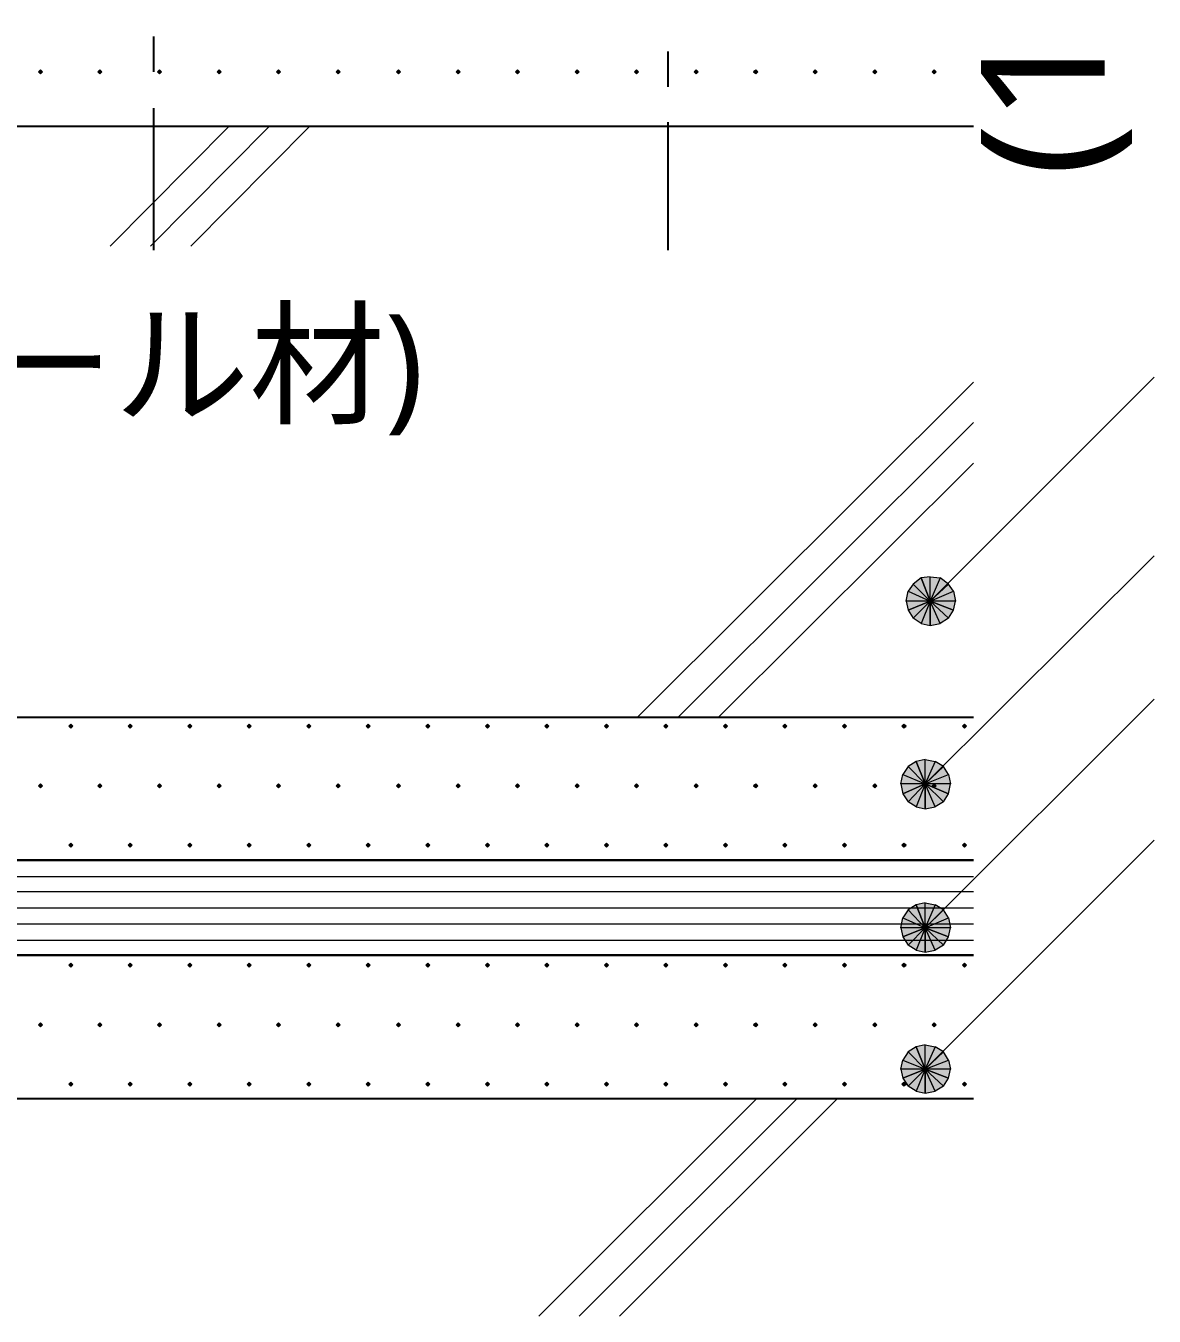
# Model space of a CAD drawing. Header units: millimetres. Extents: x 0 to 420, y 0 to 297.
# Drawn here: x 70.24 to 93.92, y 66.21 to 93.29 of the extents above; entities that cross this region are included whole.
import ezdxf
from ezdxf.enums import TextEntityAlignment as Align

# ---------------------------------------------------------------- set-up
doc = ezdxf.new("R2010")
doc.units = ezdxf.units.MM
doc.styles.add('kst32b', font='NotoSansJP-Variable.ttf')

msp = doc.modelspace()

# ---------------------------------------------------------------- hatches: boundary and pattern name
for points in [[(70.549, 92.371), (70.527, 92.35), (70.506, 92.329), (70.527, 92.308), (70.549, 92.287), (70.57, 92.308), (70.591, 92.329), (70.57, 92.35), (70.549, 92.371)], [(71.797, 92.371), (71.776, 92.35), (71.755, 92.329), (71.776, 92.308), (71.797, 92.287), (71.819, 92.308), (71.84, 92.329), (71.819, 92.35), (71.797, 92.371)], [(73.046, 92.371), (73.025, 92.35), (73.004, 92.329), (73.025, 92.308), (73.046, 92.287), (73.067, 92.308), (73.088, 92.329), (73.067, 92.35), (73.046, 92.371)], [(74.295, 92.371), (74.274, 92.35), (74.253, 92.329), (74.274, 92.308), (74.295, 92.287), (74.316, 92.308), (74.337, 92.329), (74.316, 92.35), (74.295, 92.371)], [(75.544, 92.371), (75.523, 92.35), (75.502, 92.329), (75.523, 92.308), (75.544, 92.287), (75.565, 92.308), (75.586, 92.329), (75.565, 92.35), (75.544, 92.371)], [(76.793, 92.371), (76.771, 92.35), (76.75, 92.329), (76.771, 92.308), (76.793, 92.287), (76.814, 92.308), (76.835, 92.329), (76.814, 92.35), (76.793, 92.371)], [(78.063, 92.371), (78.042, 92.35), (78.02, 92.329), (78.042, 92.308), (78.063, 92.287), (78.084, 92.308), (78.105, 92.329), (78.084, 92.35), (78.063, 92.371)], [(79.312, 92.371), (79.29, 92.35), (79.269, 92.329), (79.29, 92.308), (79.312, 92.287), (79.333, 92.308), (79.354, 92.329), (79.333, 92.35), (79.312, 92.371)], [(80.56, 92.371), (80.539, 92.35), (80.518, 92.329), (80.539, 92.308), (80.56, 92.287), (80.582, 92.308), (80.603, 92.329), (80.582, 92.35), (80.56, 92.371)], [(81.809, 92.371), (81.788, 92.35), (81.767, 92.329), (81.788, 92.308), (81.809, 92.287), (81.83, 92.308), (81.852, 92.329), (81.83, 92.35), (81.809, 92.371)], [(83.058, 92.371), (83.037, 92.35), (83.016, 92.329), (83.037, 92.308), (83.058, 92.287), (83.079, 92.308), (83.1, 92.329), (83.079, 92.35), (83.058, 92.371)], [(84.307, 92.371), (84.286, 92.35), (84.265, 92.329), (84.286, 92.308), (84.307, 92.287), (84.328, 92.308), (84.349, 92.329), (84.328, 92.35), (84.307, 92.371)], [(85.556, 92.371), (85.535, 92.35), (85.513, 92.329), (85.535, 92.308), (85.556, 92.287), (85.577, 92.308), (85.598, 92.329), (85.577, 92.35), (85.556, 92.371)], [(86.804, 92.371), (86.783, 92.35), (86.762, 92.329), (86.783, 92.308), (86.804, 92.287), (86.826, 92.308), (86.847, 92.329), (86.826, 92.35), (86.804, 92.371)], [(88.053, 92.371), (88.032, 92.35), (88.011, 92.329), (88.032, 92.308), (88.053, 92.287), (88.075, 92.308), (88.096, 92.329), (88.075, 92.35), (88.053, 92.371)], [(89.302, 92.371), (89.281, 92.35), (89.26, 92.329), (89.281, 92.308), (89.302, 92.287), (89.323, 92.308), (89.345, 92.329), (89.323, 92.35), (89.302, 92.371)], [(89.027, 81.703), (88.858, 81.576), (89.218, 81.216), (89.027, 81.703)], [(71.184, 78.634), (71.162, 78.613), (71.141, 78.592), (71.162, 78.571), (71.184, 78.549), (71.205, 78.571), (71.226, 78.592), (71.205, 78.613), (71.184, 78.634)], [(72.432, 78.634), (72.411, 78.613), (72.39, 78.592), (72.411, 78.571), (72.432, 78.549), (72.454, 78.571), (72.475, 78.592), (72.454, 78.613), (72.432, 78.634)], [(73.681, 78.634), (73.66, 78.613), (73.639, 78.592), (73.66, 78.571), (73.681, 78.549), (73.702, 78.571), (73.724, 78.592), (73.702, 78.613), (73.681, 78.634)], [(74.93, 78.634), (74.909, 78.613), (74.888, 78.592), (74.909, 78.571), (74.93, 78.549), (74.951, 78.571), (74.972, 78.592), (74.951, 78.613), (74.93, 78.634)], [(76.179, 78.634), (76.158, 78.613), (76.137, 78.592), (76.158, 78.571), (76.179, 78.549), (76.2, 78.571), (76.221, 78.592), (76.2, 78.613), (76.179, 78.634)], [(77.428, 78.634), (77.407, 78.613), (77.385, 78.592), (77.407, 78.571), (77.428, 78.549), (77.449, 78.571), (77.47, 78.592), (77.449, 78.613), (77.428, 78.634)], [(78.677, 78.634), (78.655, 78.613), (78.634, 78.592), (78.655, 78.571), (78.677, 78.549), (78.698, 78.571), (78.719, 78.592), (78.698, 78.613), (78.677, 78.634)], [(79.925, 78.634), (79.904, 78.613), (79.883, 78.592), (79.904, 78.571), (79.925, 78.549), (79.946, 78.571), (79.968, 78.592), (79.946, 78.613), (79.925, 78.634)], [(81.174, 78.634), (81.153, 78.613), (81.132, 78.592), (81.153, 78.571), (81.174, 78.549), (81.195, 78.571), (81.217, 78.592), (81.195, 78.613), (81.174, 78.634)], [(82.423, 78.634), (82.402, 78.613), (82.381, 78.592), (82.402, 78.571), (82.423, 78.549), (82.444, 78.571), (82.465, 78.592), (82.444, 78.613), (82.423, 78.634)], [(83.672, 78.634), (83.651, 78.613), (83.629, 78.592), (83.651, 78.571), (83.672, 78.549), (83.693, 78.571), (83.714, 78.592), (83.693, 78.613), (83.672, 78.634)], [(84.921, 78.634), (84.9, 78.613), (84.878, 78.592), (84.9, 78.571), (84.921, 78.549), (84.942, 78.571), (84.963, 78.592), (84.942, 78.613), (84.921, 78.634)], [(86.17, 78.634), (86.148, 78.613), (86.127, 78.592), (86.148, 78.571), (86.17, 78.549), (86.191, 78.571), (86.212, 78.592), (86.191, 78.613), (86.17, 78.634)], [(87.418, 78.634), (87.397, 78.613), (87.376, 78.592), (87.397, 78.571), (87.418, 78.549), (87.44, 78.571), (87.461, 78.592), (87.44, 78.613), (87.418, 78.634)], [(88.667, 78.634), (88.646, 78.613), (88.625, 78.592), (88.646, 78.571), (88.667, 78.549), (88.688, 78.571), (88.71, 78.592), (88.688, 78.613), (88.667, 78.634)], [(89.937, 78.634), (89.916, 78.613), (89.895, 78.592), (89.916, 78.571), (89.937, 78.549), (89.958, 78.571), (89.979, 78.592), (89.958, 78.613), (89.937, 78.634)], [(88.921, 77.851), (88.752, 77.745), (89.112, 77.385), (88.921, 77.851)], [(70.549, 77.385), (70.527, 77.364), (70.506, 77.343), (70.527, 77.322), (70.549, 77.301), (70.57, 77.322), (70.591, 77.343), (70.57, 77.364), (70.549, 77.385)], [(71.797, 77.385), (71.776, 77.364), (71.755, 77.343), (71.776, 77.322), (71.797, 77.301), (71.819, 77.322), (71.84, 77.343), (71.819, 77.364), (71.797, 77.385)], [(73.046, 77.385), (73.025, 77.364), (73.004, 77.343), (73.025, 77.322), (73.046, 77.301), (73.067, 77.322), (73.088, 77.343), (73.067, 77.364), (73.046, 77.385)], [(74.295, 77.385), (74.274, 77.364), (74.253, 77.343), (74.274, 77.322), (74.295, 77.301), (74.316, 77.322), (74.337, 77.343), (74.316, 77.364), (74.295, 77.385)], [(75.544, 77.385), (75.523, 77.364), (75.502, 77.343), (75.523, 77.322), (75.544, 77.301), (75.565, 77.322), (75.586, 77.343), (75.565, 77.364), (75.544, 77.385)], [(76.793, 77.385), (76.771, 77.364), (76.75, 77.343), (76.771, 77.322), (76.793, 77.301), (76.814, 77.322), (76.835, 77.343), (76.814, 77.364), (76.793, 77.385)], [(78.063, 77.385), (78.042, 77.364), (78.02, 77.343), (78.042, 77.322), (78.063, 77.301), (78.084, 77.322), (78.105, 77.343), (78.084, 77.364), (78.063, 77.385)], [(79.312, 77.385), (79.29, 77.364), (79.269, 77.343), (79.29, 77.322), (79.312, 77.301), (79.333, 77.322), (79.354, 77.343), (79.333, 77.364), (79.312, 77.385)], [(80.56, 77.385), (80.539, 77.364), (80.518, 77.343), (80.539, 77.322), (80.56, 77.301), (80.582, 77.322), (80.603, 77.343), (80.582, 77.364), (80.56, 77.385)], [(81.809, 77.385), (81.788, 77.364), (81.767, 77.343), (81.788, 77.322), (81.809, 77.301), (81.83, 77.322), (81.852, 77.343), (81.83, 77.364), (81.809, 77.385)], [(83.058, 77.385), (83.037, 77.364), (83.016, 77.343), (83.037, 77.322), (83.058, 77.301), (83.079, 77.322), (83.1, 77.343), (83.079, 77.364), (83.058, 77.385)], [(84.307, 77.385), (84.286, 77.364), (84.265, 77.343), (84.286, 77.322), (84.307, 77.301), (84.328, 77.322), (84.349, 77.343), (84.328, 77.364), (84.307, 77.385)], [(85.556, 77.385), (85.535, 77.364), (85.513, 77.343), (85.535, 77.322), (85.556, 77.301), (85.577, 77.322), (85.598, 77.343), (85.577, 77.364), (85.556, 77.385)], [(86.804, 77.385), (86.783, 77.364), (86.762, 77.343), (86.783, 77.322), (86.804, 77.301), (86.826, 77.322), (86.847, 77.343), (86.826, 77.364), (86.804, 77.385)], [(88.053, 77.385), (88.032, 77.364), (88.011, 77.343), (88.032, 77.322), (88.053, 77.301), (88.075, 77.322), (88.096, 77.343), (88.075, 77.364), (88.053, 77.385)], [(89.302, 77.385), (89.281, 77.364), (89.26, 77.343), (89.281, 77.322), (89.302, 77.301), (89.323, 77.322), (89.345, 77.343), (89.323, 77.364), (89.302, 77.385)], [(71.184, 76.137), (71.162, 76.115), (71.141, 76.094), (71.162, 76.073), (71.184, 76.052), (71.205, 76.073), (71.226, 76.094), (71.205, 76.115), (71.184, 76.137)], [(72.432, 76.137), (72.411, 76.115), (72.39, 76.094), (72.411, 76.073), (72.432, 76.052), (72.454, 76.073), (72.475, 76.094), (72.454, 76.115), (72.432, 76.137)], [(73.681, 76.137), (73.66, 76.115), (73.639, 76.094), (73.66, 76.073), (73.681, 76.052), (73.702, 76.073), (73.724, 76.094), (73.702, 76.115), (73.681, 76.137)], [(74.93, 76.137), (74.909, 76.115), (74.888, 76.094), (74.909, 76.073), (74.93, 76.052), (74.951, 76.073), (74.972, 76.094), (74.951, 76.115), (74.93, 76.137)], [(76.179, 76.137), (76.158, 76.115), (76.137, 76.094), (76.158, 76.073), (76.179, 76.052), (76.2, 76.073), (76.221, 76.094), (76.2, 76.115), (76.179, 76.137)], [(77.428, 76.137), (77.407, 76.115), (77.385, 76.094), (77.407, 76.073), (77.428, 76.052), (77.449, 76.073), (77.47, 76.094), (77.449, 76.115), (77.428, 76.137)], [(78.677, 76.137), (78.655, 76.115), (78.634, 76.094), (78.655, 76.073), (78.677, 76.052), (78.698, 76.073), (78.719, 76.094), (78.698, 76.115), (78.677, 76.137)], [(79.925, 76.137), (79.904, 76.115), (79.883, 76.094), (79.904, 76.073), (79.925, 76.052), (79.946, 76.073), (79.968, 76.094), (79.946, 76.115), (79.925, 76.137)], [(81.174, 76.137), (81.153, 76.115), (81.132, 76.094), (81.153, 76.073), (81.174, 76.052), (81.195, 76.073), (81.217, 76.094), (81.195, 76.115), (81.174, 76.137)], [(82.423, 76.137), (82.402, 76.115), (82.381, 76.094), (82.402, 76.073), (82.423, 76.052), (82.444, 76.073), (82.465, 76.094), (82.444, 76.115), (82.423, 76.137)], [(83.672, 76.137), (83.651, 76.115), (83.629, 76.094), (83.651, 76.073), (83.672, 76.052), (83.693, 76.073), (83.714, 76.094), (83.693, 76.115), (83.672, 76.137)], [(84.921, 76.137), (84.9, 76.115), (84.878, 76.094), (84.9, 76.073), (84.921, 76.052), (84.942, 76.073), (84.963, 76.094), (84.942, 76.115), (84.921, 76.137)], [(86.17, 76.137), (86.148, 76.115), (86.127, 76.094), (86.148, 76.073), (86.17, 76.052), (86.191, 76.073), (86.212, 76.094), (86.191, 76.115), (86.17, 76.137)], [(87.418, 76.137), (87.397, 76.115), (87.376, 76.094), (87.397, 76.073), (87.418, 76.052), (87.44, 76.073), (87.461, 76.094), (87.44, 76.115), (87.418, 76.137)], [(88.667, 76.137), (88.646, 76.115), (88.625, 76.094), (88.646, 76.073), (88.667, 76.052), (88.688, 76.073), (88.71, 76.094), (88.688, 76.115), (88.667, 76.137)], [(89.937, 76.137), (89.916, 76.115), (89.895, 76.094), (89.916, 76.073), (89.937, 76.052), (89.958, 76.073), (89.979, 76.094), (89.958, 76.115), (89.937, 76.137)], [(88.921, 74.845), (88.752, 74.739), (89.112, 74.359), (88.921, 74.845)], [(71.184, 73.618), (71.162, 73.596), (71.141, 73.575), (71.162, 73.554), (71.184, 73.533), (71.205, 73.554), (71.226, 73.575), (71.205, 73.596), (71.184, 73.618)], [(72.432, 73.618), (72.411, 73.596), (72.39, 73.575), (72.411, 73.554), (72.432, 73.533), (72.454, 73.554), (72.475, 73.575), (72.454, 73.596), (72.432, 73.618)], [(73.681, 73.618), (73.66, 73.596), (73.639, 73.575), (73.66, 73.554), (73.681, 73.533), (73.702, 73.554), (73.724, 73.575), (73.702, 73.596), (73.681, 73.618)], [(74.93, 73.618), (74.909, 73.596), (74.888, 73.575), (74.909, 73.554), (74.93, 73.533), (74.951, 73.554), (74.972, 73.575), (74.951, 73.596), (74.93, 73.618)], [(76.179, 73.618), (76.158, 73.596), (76.137, 73.575), (76.158, 73.554), (76.179, 73.533), (76.2, 73.554), (76.221, 73.575), (76.2, 73.596), (76.179, 73.618)], [(77.428, 73.618), (77.407, 73.596), (77.385, 73.575), (77.407, 73.554), (77.428, 73.533), (77.449, 73.554), (77.47, 73.575), (77.449, 73.596), (77.428, 73.618)], [(78.677, 73.618), (78.655, 73.596), (78.634, 73.575), (78.655, 73.554), (78.677, 73.533), (78.698, 73.554), (78.719, 73.575), (78.698, 73.596), (78.677, 73.618)], [(79.925, 73.618), (79.904, 73.596), (79.883, 73.575), (79.904, 73.554), (79.925, 73.533), (79.946, 73.554), (79.968, 73.575), (79.946, 73.596), (79.925, 73.618)], [(81.174, 73.618), (81.153, 73.596), (81.132, 73.575), (81.153, 73.554), (81.174, 73.533), (81.195, 73.554), (81.217, 73.575), (81.195, 73.596), (81.174, 73.618)], [(82.423, 73.618), (82.402, 73.596), (82.381, 73.575), (82.402, 73.554), (82.423, 73.533), (82.444, 73.554), (82.465, 73.575), (82.444, 73.596), (82.423, 73.618)], [(83.672, 73.618), (83.651, 73.596), (83.629, 73.575), (83.651, 73.554), (83.672, 73.533), (83.693, 73.554), (83.714, 73.575), (83.693, 73.596), (83.672, 73.618)], [(84.921, 73.618), (84.9, 73.596), (84.878, 73.575), (84.9, 73.554), (84.921, 73.533), (84.942, 73.554), (84.963, 73.575), (84.942, 73.596), (84.921, 73.618)], [(86.17, 73.618), (86.148, 73.596), (86.127, 73.575), (86.148, 73.554), (86.17, 73.533), (86.191, 73.554), (86.212, 73.575), (86.191, 73.596), (86.17, 73.618)], [(87.418, 73.618), (87.397, 73.596), (87.376, 73.575), (87.397, 73.554), (87.418, 73.533), (87.44, 73.554), (87.461, 73.575), (87.44, 73.596), (87.418, 73.618)], [(88.667, 73.618), (88.646, 73.596), (88.625, 73.575), (88.646, 73.554), (88.667, 73.533), (88.688, 73.554), (88.71, 73.575), (88.688, 73.596), (88.667, 73.618)], [(89.937, 73.618), (89.916, 73.596), (89.895, 73.575), (89.916, 73.554), (89.937, 73.533), (89.958, 73.554), (89.979, 73.575), (89.958, 73.596), (89.937, 73.618)], [(70.549, 72.369), (70.527, 72.348), (70.506, 72.327), (70.527, 72.305), (70.549, 72.284), (70.57, 72.305), (70.591, 72.327), (70.57, 72.348), (70.549, 72.369)], [(71.797, 72.369), (71.776, 72.348), (71.755, 72.327), (71.776, 72.305), (71.797, 72.284), (71.819, 72.305), (71.84, 72.327), (71.819, 72.348), (71.797, 72.369)], [(73.046, 72.369), (73.025, 72.348), (73.004, 72.327), (73.025, 72.305), (73.046, 72.284), (73.067, 72.305), (73.088, 72.327), (73.067, 72.348), (73.046, 72.369)], [(74.295, 72.369), (74.274, 72.348), (74.253, 72.327), (74.274, 72.305), (74.295, 72.284), (74.316, 72.305), (74.337, 72.327), (74.316, 72.348), (74.295, 72.369)], [(75.544, 72.369), (75.523, 72.348), (75.502, 72.327), (75.523, 72.305), (75.544, 72.284), (75.565, 72.305), (75.586, 72.327), (75.565, 72.348), (75.544, 72.369)], [(76.793, 72.369), (76.771, 72.348), (76.75, 72.327), (76.771, 72.305), (76.793, 72.284), (76.814, 72.305), (76.835, 72.327), (76.814, 72.348), (76.793, 72.369)], [(78.063, 72.369), (78.042, 72.348), (78.02, 72.327), (78.042, 72.305), (78.063, 72.284), (78.084, 72.305), (78.105, 72.327), (78.084, 72.348), (78.063, 72.369)], [(79.312, 72.369), (79.29, 72.348), (79.269, 72.327), (79.29, 72.305), (79.312, 72.284), (79.333, 72.305), (79.354, 72.327), (79.333, 72.348), (79.312, 72.369)], [(80.56, 72.369), (80.539, 72.348), (80.518, 72.327), (80.539, 72.305), (80.56, 72.284), (80.582, 72.305), (80.603, 72.327), (80.582, 72.348), (80.56, 72.369)], [(81.809, 72.369), (81.788, 72.348), (81.767, 72.327), (81.788, 72.305), (81.809, 72.284), (81.83, 72.305), (81.852, 72.327), (81.83, 72.348), (81.809, 72.369)], [(83.058, 72.369), (83.037, 72.348), (83.016, 72.327), (83.037, 72.305), (83.058, 72.284), (83.079, 72.305), (83.1, 72.327), (83.079, 72.348), (83.058, 72.369)], [(84.307, 72.369), (84.286, 72.348), (84.265, 72.327), (84.286, 72.305), (84.307, 72.284), (84.328, 72.305), (84.349, 72.327), (84.328, 72.348), (84.307, 72.369)], [(85.556, 72.369), (85.535, 72.348), (85.513, 72.327), (85.535, 72.305), (85.556, 72.284), (85.577, 72.305), (85.598, 72.327), (85.577, 72.348), (85.556, 72.369)], [(86.804, 72.369), (86.783, 72.348), (86.762, 72.327), (86.783, 72.305), (86.804, 72.284), (86.826, 72.305), (86.847, 72.327), (86.826, 72.348), (86.804, 72.369)], [(88.053, 72.369), (88.032, 72.348), (88.011, 72.327), (88.032, 72.305), (88.053, 72.284), (88.075, 72.305), (88.096, 72.327), (88.075, 72.348), (88.053, 72.369)], [(89.302, 72.369), (89.281, 72.348), (89.26, 72.327), (89.281, 72.305), (89.302, 72.284), (89.323, 72.305), (89.345, 72.327), (89.323, 72.348), (89.302, 72.369)], [(88.921, 71.861), (88.752, 71.755), (89.112, 71.395), (88.921, 71.861)], [(71.184, 71.12), (71.162, 71.099), (71.141, 71.078), (71.162, 71.056), (71.184, 71.035), (71.205, 71.056), (71.226, 71.078), (71.205, 71.099), (71.184, 71.12)], [(72.432, 71.12), (72.411, 71.099), (72.39, 71.078), (72.411, 71.056), (72.432, 71.035), (72.454, 71.056), (72.475, 71.078), (72.454, 71.099), (72.432, 71.12)], [(73.681, 71.12), (73.66, 71.099), (73.639, 71.078), (73.66, 71.056), (73.681, 71.035), (73.702, 71.056), (73.724, 71.078), (73.702, 71.099), (73.681, 71.12)], [(74.93, 71.12), (74.909, 71.099), (74.888, 71.078), (74.909, 71.056), (74.93, 71.035), (74.951, 71.056), (74.972, 71.078), (74.951, 71.099), (74.93, 71.12)], [(76.179, 71.12), (76.158, 71.099), (76.137, 71.078), (76.158, 71.056), (76.179, 71.035), (76.2, 71.056), (76.221, 71.078), (76.2, 71.099), (76.179, 71.12)], [(77.428, 71.12), (77.407, 71.099), (77.385, 71.078), (77.407, 71.056), (77.428, 71.035), (77.449, 71.056), (77.47, 71.078), (77.449, 71.099), (77.428, 71.12)], [(78.677, 71.12), (78.655, 71.099), (78.634, 71.078), (78.655, 71.056), (78.677, 71.035), (78.698, 71.056), (78.719, 71.078), (78.698, 71.099), (78.677, 71.12)], [(79.925, 71.12), (79.904, 71.099), (79.883, 71.078), (79.904, 71.056), (79.925, 71.035), (79.946, 71.056), (79.968, 71.078), (79.946, 71.099), (79.925, 71.12)], [(81.174, 71.12), (81.153, 71.099), (81.132, 71.078), (81.153, 71.056), (81.174, 71.035), (81.195, 71.056), (81.217, 71.078), (81.195, 71.099), (81.174, 71.12)], [(82.423, 71.12), (82.402, 71.099), (82.381, 71.078), (82.402, 71.056), (82.423, 71.035), (82.444, 71.056), (82.465, 71.078), (82.444, 71.099), (82.423, 71.12)], [(83.672, 71.12), (83.651, 71.099), (83.629, 71.078), (83.651, 71.056), (83.672, 71.035), (83.693, 71.056), (83.714, 71.078), (83.693, 71.099), (83.672, 71.12)], [(84.921, 71.12), (84.9, 71.099), (84.878, 71.078), (84.9, 71.056), (84.921, 71.035), (84.942, 71.056), (84.963, 71.078), (84.942, 71.099), (84.921, 71.12)], [(86.17, 71.12), (86.148, 71.099), (86.127, 71.078), (86.148, 71.056), (86.17, 71.035), (86.191, 71.056), (86.212, 71.078), (86.191, 71.099), (86.17, 71.12)], [(87.418, 71.12), (87.397, 71.099), (87.376, 71.078), (87.397, 71.056), (87.418, 71.035), (87.44, 71.056), (87.461, 71.078), (87.44, 71.099), (87.418, 71.12)], [(88.667, 71.12), (88.646, 71.099), (88.625, 71.078), (88.646, 71.056), (88.667, 71.035), (88.688, 71.056), (88.71, 71.078), (88.688, 71.099), (88.667, 71.12)], [(89.937, 71.12), (89.916, 71.099), (89.895, 71.078), (89.916, 71.056), (89.937, 71.035), (89.958, 71.056), (89.979, 71.078), (89.958, 71.099), (89.937, 71.12)]]:
    msp.add_hatch(color=7).paths.add_polyline_path(points)
h = msp.add_hatch(color=7)
h.paths.add_polyline_path([(88.858, 81.576), (88.752, 81.428), (89.218, 81.216), (88.858, 81.576)])
h.paths.add_polyline_path([(88.752, 81.428), (89.218, 81.216), (88.71, 81.216), (88.752, 81.428)])
h.paths.add_polyline_path([(89.218, 81.216), (88.71, 81.216), (88.752, 81.026), (89.218, 81.216)])
h = msp.add_hatch(color=7)
h.paths.add_polyline_path([(89.599, 81.576), (89.429, 81.703), (89.218, 81.216), (89.599, 81.576)])
h.paths.add_polyline_path([(89.429, 81.703), (89.218, 81.216), (89.218, 81.724), (89.429, 81.703)])
h.paths.add_polyline_path([(89.218, 81.216), (89.218, 81.724), (89.027, 81.703), (89.218, 81.216)])
h = msp.add_hatch(color=7)
h.paths.add_polyline_path([(89.704, 81.026), (89.747, 81.216), (89.218, 81.216), (89.704, 81.026)])
h.paths.add_polyline_path([(89.747, 81.216), (89.218, 81.216), (89.704, 81.428), (89.747, 81.216)])
h.paths.add_polyline_path([(89.218, 81.216), (89.704, 81.428), (89.599, 81.576), (89.218, 81.216)])
h = msp.add_hatch(color=7)
h.paths.add_polyline_path([(88.752, 81.026), (88.858, 80.857), (89.218, 81.216), (88.752, 81.026)])
h.paths.add_polyline_path([(88.858, 80.857), (89.218, 81.216), (89.027, 80.751), (88.858, 80.857)])
h.paths.add_polyline_path([(89.218, 81.216), (89.027, 80.751), (89.218, 80.709), (89.218, 81.216)])
h = msp.add_hatch(color=7)
h.paths.add_polyline_path([(89.218, 80.709), (89.429, 80.751), (89.218, 81.216), (89.218, 80.709)])
h.paths.add_polyline_path([(89.429, 80.751), (89.218, 81.216), (89.599, 80.857), (89.429, 80.751)])
h.paths.add_polyline_path([(89.218, 81.216), (89.599, 80.857), (89.704, 81.026), (89.218, 81.216)])
h = msp.add_hatch(color=7)
h.paths.add_polyline_path([(88.752, 77.745), (88.646, 77.576), (89.112, 77.385), (88.752, 77.745)])
h.paths.add_polyline_path([(88.646, 77.576), (89.112, 77.385), (88.604, 77.385), (88.646, 77.576)])
h.paths.add_polyline_path([(89.112, 77.385), (88.604, 77.385), (88.646, 77.174), (89.112, 77.385)])
h = msp.add_hatch(color=7)
h.paths.add_polyline_path([(89.493, 77.745), (89.323, 77.851), (89.112, 77.385), (89.493, 77.745)])
h.paths.add_polyline_path([(89.323, 77.851), (89.112, 77.385), (89.112, 77.893), (89.323, 77.851)])
h.paths.add_polyline_path([(89.112, 77.385), (89.112, 77.893), (88.921, 77.851), (89.112, 77.385)])
h = msp.add_hatch(color=7)
h.paths.add_polyline_path([(89.599, 77.174), (89.641, 77.385), (89.112, 77.385), (89.599, 77.174)])
h.paths.add_polyline_path([(89.641, 77.385), (89.112, 77.385), (89.599, 77.576), (89.641, 77.385)])
h.paths.add_polyline_path([(89.112, 77.385), (89.599, 77.576), (89.493, 77.745), (89.112, 77.385)])
h = msp.add_hatch(color=7)
h.paths.add_polyline_path([(88.646, 77.174), (88.752, 77.004), (89.112, 77.385), (88.646, 77.174)])
h.paths.add_polyline_path([(88.752, 77.004), (89.112, 77.385), (88.921, 76.898), (88.752, 77.004)])
h.paths.add_polyline_path([(89.112, 77.385), (88.921, 76.898), (89.112, 76.856), (89.112, 77.385)])
h = msp.add_hatch(color=7)
h.paths.add_polyline_path([(89.112, 76.856), (89.323, 76.898), (89.112, 77.385), (89.112, 76.856)])
h.paths.add_polyline_path([(89.323, 76.898), (89.112, 77.385), (89.493, 77.004), (89.323, 76.898)])
h.paths.add_polyline_path([(89.112, 77.385), (89.493, 77.004), (89.599, 77.174), (89.112, 77.385)])
h = msp.add_hatch(color=7)
h.paths.add_polyline_path([(89.493, 74.739), (89.323, 74.845), (89.112, 74.359), (89.493, 74.739)])
h.paths.add_polyline_path([(89.323, 74.845), (89.112, 74.359), (89.112, 74.888), (89.323, 74.845)])
h.paths.add_polyline_path([(89.112, 74.359), (89.112, 74.888), (88.921, 74.845), (89.112, 74.359)])
h = msp.add_hatch(color=7)
h.paths.add_polyline_path([(88.752, 74.739), (88.646, 74.57), (89.112, 74.359), (88.752, 74.739)])
h.paths.add_polyline_path([(88.646, 74.57), (89.112, 74.359), (88.604, 74.359), (88.646, 74.57)])
h.paths.add_polyline_path([(89.112, 74.359), (88.604, 74.359), (88.646, 74.168), (89.112, 74.359)])
h = msp.add_hatch(color=7)
h.paths.add_polyline_path([(89.599, 74.168), (89.641, 74.359), (89.112, 74.359), (89.599, 74.168)])
h.paths.add_polyline_path([(89.641, 74.359), (89.112, 74.359), (89.599, 74.57), (89.641, 74.359)])
h.paths.add_polyline_path([(89.112, 74.359), (89.599, 74.57), (89.493, 74.739), (89.112, 74.359)])
h = msp.add_hatch(color=7)
h.paths.add_polyline_path([(88.646, 74.168), (88.752, 73.999), (89.112, 74.359), (88.646, 74.168)])
h.paths.add_polyline_path([(88.752, 73.999), (89.112, 74.359), (88.921, 73.893), (88.752, 73.999)])
h.paths.add_polyline_path([(89.112, 74.359), (88.921, 73.893), (89.112, 73.85), (89.112, 74.359)])
h = msp.add_hatch(color=7)
h.paths.add_polyline_path([(89.112, 73.85), (89.323, 73.893), (89.112, 74.359), (89.112, 73.85)])
h.paths.add_polyline_path([(89.323, 73.893), (89.112, 74.359), (89.493, 73.999), (89.323, 73.893)])
h.paths.add_polyline_path([(89.112, 74.359), (89.493, 73.999), (89.599, 74.168), (89.112, 74.359)])
h = msp.add_hatch(color=7)
h.paths.add_polyline_path([(89.493, 71.755), (89.323, 71.861), (89.112, 71.395), (89.493, 71.755)])
h.paths.add_polyline_path([(89.323, 71.861), (89.112, 71.395), (89.112, 71.903), (89.323, 71.861)])
h.paths.add_polyline_path([(89.112, 71.395), (89.112, 71.903), (88.921, 71.861), (89.112, 71.395)])
h = msp.add_hatch(color=7)
h.paths.add_polyline_path([(88.752, 71.755), (88.646, 71.586), (89.112, 71.395), (88.752, 71.755)])
h.paths.add_polyline_path([(88.646, 71.586), (89.112, 71.395), (88.604, 71.395), (88.646, 71.586)])
h.paths.add_polyline_path([(89.112, 71.395), (88.604, 71.395), (88.646, 71.205), (89.112, 71.395)])
h = msp.add_hatch(color=7)
h.paths.add_polyline_path([(89.599, 71.205), (89.641, 71.395), (89.112, 71.395), (89.599, 71.205)])
h.paths.add_polyline_path([(89.641, 71.395), (89.112, 71.395), (89.599, 71.586), (89.641, 71.395)])
h.paths.add_polyline_path([(89.112, 71.395), (89.599, 71.586), (89.493, 71.755), (89.112, 71.395)])
h = msp.add_hatch(color=7)
h.paths.add_polyline_path([(88.646, 71.205), (88.752, 71.035), (89.112, 71.395), (88.646, 71.205)])
h.paths.add_polyline_path([(88.752, 71.035), (89.112, 71.395), (88.921, 70.929), (88.752, 71.035)])
h.paths.add_polyline_path([(89.112, 71.395), (88.921, 70.929), (89.112, 70.887), (89.112, 71.395)])
h = msp.add_hatch(color=7)
h.paths.add_polyline_path([(89.112, 70.887), (89.323, 70.929), (89.112, 71.395), (89.112, 70.887)])
h.paths.add_polyline_path([(89.323, 70.929), (89.112, 71.395), (89.493, 71.035), (89.323, 70.929)])
h.paths.add_polyline_path([(89.112, 71.395), (89.493, 71.035), (89.599, 71.205), (89.112, 71.395)])

# ---------------------------------------------------------------- linework, layer by layer
at = {"lineweight": 25}
for points in [[(72.919, 93.07), (72.919, 92.329)], [(83.714, 92.752), (83.714, 92.012)], [(72.919, 91.567), (72.919, 88.582)], [(83.714, 91.271), (83.714, 88.582)], [(62.526, 91.186), (90.128, 91.186)], [(65.13, 78.782), (90.128, 78.782)], [(59.923, 70.781), (90.128, 70.781)]]:
    msp.add_lwpolyline(points, dxfattribs=at)
at = {"lineweight": 0}
for points in [[(70.549, 92.371), (70.527, 92.35), (70.506, 92.329), (70.527, 92.308), (70.549, 92.287), (70.57, 92.308), (70.591, 92.329), (70.57, 92.35)], [(71.797, 92.371), (71.776, 92.35), (71.755, 92.329), (71.776, 92.308), (71.797, 92.287), (71.819, 92.308), (71.84, 92.329), (71.819, 92.35)], [(73.046, 92.371), (73.025, 92.35), (73.004, 92.329), (73.025, 92.308), (73.046, 92.287), (73.067, 92.308), (73.088, 92.329), (73.067, 92.35)], [(74.295, 92.371), (74.274, 92.35), (74.253, 92.329), (74.274, 92.308), (74.295, 92.287), (74.316, 92.308), (74.337, 92.329), (74.316, 92.35)], [(75.544, 92.371), (75.523, 92.35), (75.502, 92.329), (75.523, 92.308), (75.544, 92.287), (75.565, 92.308), (75.586, 92.329), (75.565, 92.35)], [(76.793, 92.371), (76.771, 92.35), (76.75, 92.329), (76.771, 92.308), (76.793, 92.287), (76.814, 92.308), (76.835, 92.329), (76.814, 92.35)], [(78.063, 92.371), (78.042, 92.35), (78.02, 92.329), (78.042, 92.308), (78.063, 92.287), (78.084, 92.308), (78.105, 92.329), (78.084, 92.35)], [(79.312, 92.371), (79.29, 92.35), (79.269, 92.329), (79.29, 92.308), (79.312, 92.287), (79.333, 92.308), (79.354, 92.329), (79.333, 92.35)], [(80.56, 92.371), (80.539, 92.35), (80.518, 92.329), (80.539, 92.308), (80.56, 92.287), (80.582, 92.308), (80.603, 92.329), (80.582, 92.35)], [(81.809, 92.371), (81.788, 92.35), (81.767, 92.329), (81.788, 92.308), (81.809, 92.287), (81.83, 92.308), (81.852, 92.329), (81.83, 92.35)], [(83.058, 92.371), (83.037, 92.35), (83.016, 92.329), (83.037, 92.308), (83.058, 92.287), (83.079, 92.308), (83.1, 92.329), (83.079, 92.35)], [(84.307, 92.371), (84.286, 92.35), (84.265, 92.329), (84.286, 92.308), (84.307, 92.287), (84.328, 92.308), (84.349, 92.329), (84.328, 92.35)], [(85.556, 92.371), (85.535, 92.35), (85.513, 92.329), (85.535, 92.308), (85.556, 92.287), (85.577, 92.308), (85.598, 92.329), (85.577, 92.35)], [(86.804, 92.371), (86.783, 92.35), (86.762, 92.329), (86.783, 92.308), (86.804, 92.287), (86.826, 92.308), (86.847, 92.329), (86.826, 92.35)], [(88.053, 92.371), (88.032, 92.35), (88.011, 92.329), (88.032, 92.308), (88.053, 92.287), (88.075, 92.308), (88.096, 92.329), (88.075, 92.35)], [(89.302, 92.371), (89.281, 92.35), (89.26, 92.329), (89.281, 92.308), (89.302, 92.287), (89.323, 92.308), (89.345, 92.329), (89.323, 92.35)], [(88.858, 81.576), (88.752, 81.428), (89.218, 81.216)], [(89.027, 81.703), (88.858, 81.576), (89.218, 81.216)], [(89.218, 81.216), (89.218, 81.724), (89.027, 81.703)], [(89.429, 81.703), (89.218, 81.216), (89.218, 81.724)], [(89.599, 81.576), (89.429, 81.703), (89.218, 81.216)], [(89.218, 81.216), (89.704, 81.428), (89.599, 81.576)], [(88.752, 81.428), (89.218, 81.216), (88.71, 81.216)], [(89.747, 81.216), (89.218, 81.216), (89.704, 81.428)], [(89.218, 81.216), (88.71, 81.216), (88.752, 81.026)], [(88.752, 81.026), (88.858, 80.857), (89.218, 81.216)], [(88.858, 80.857), (89.218, 81.216), (89.027, 80.751)], [(89.218, 81.216), (89.027, 80.751), (89.218, 80.709)], [(89.218, 80.709), (89.429, 80.751), (89.218, 81.216)], [(89.429, 80.751), (89.218, 81.216), (89.599, 80.857)], [(89.218, 81.216), (89.599, 80.857), (89.704, 81.026)], [(89.704, 81.026), (89.747, 81.216), (89.218, 81.216)], [(71.184, 78.634), (71.162, 78.613), (71.141, 78.592), (71.162, 78.571), (71.184, 78.549), (71.205, 78.571), (71.226, 78.592), (71.205, 78.613)], [(72.432, 78.634), (72.411, 78.613), (72.39, 78.592), (72.411, 78.571), (72.432, 78.549), (72.454, 78.571), (72.475, 78.592), (72.454, 78.613)], [(73.681, 78.634), (73.66, 78.613), (73.639, 78.592), (73.66, 78.571), (73.681, 78.549), (73.702, 78.571), (73.724, 78.592), (73.702, 78.613)], [(74.93, 78.634), (74.909, 78.613), (74.888, 78.592), (74.909, 78.571), (74.93, 78.549), (74.951, 78.571), (74.972, 78.592), (74.951, 78.613)], [(76.179, 78.634), (76.158, 78.613), (76.137, 78.592), (76.158, 78.571), (76.179, 78.549), (76.2, 78.571), (76.221, 78.592), (76.2, 78.613)], [(77.428, 78.634), (77.407, 78.613), (77.385, 78.592), (77.407, 78.571), (77.428, 78.549), (77.449, 78.571), (77.47, 78.592), (77.449, 78.613)], [(78.677, 78.634), (78.655, 78.613), (78.634, 78.592), (78.655, 78.571), (78.677, 78.549), (78.698, 78.571), (78.719, 78.592), (78.698, 78.613)], [(79.925, 78.634), (79.904, 78.613), (79.883, 78.592), (79.904, 78.571), (79.925, 78.549), (79.946, 78.571), (79.968, 78.592), (79.946, 78.613)], [(81.174, 78.634), (81.153, 78.613), (81.132, 78.592), (81.153, 78.571), (81.174, 78.549), (81.195, 78.571), (81.217, 78.592), (81.195, 78.613)], [(82.423, 78.634), (82.402, 78.613), (82.381, 78.592), (82.402, 78.571), (82.423, 78.549), (82.444, 78.571), (82.465, 78.592), (82.444, 78.613)], [(83.672, 78.634), (83.651, 78.613), (83.629, 78.592), (83.651, 78.571), (83.672, 78.549), (83.693, 78.571), (83.714, 78.592), (83.693, 78.613)], [(84.921, 78.634), (84.9, 78.613), (84.878, 78.592), (84.9, 78.571), (84.921, 78.549), (84.942, 78.571), (84.963, 78.592), (84.942, 78.613)], [(86.17, 78.634), (86.148, 78.613), (86.127, 78.592), (86.148, 78.571), (86.17, 78.549), (86.191, 78.571), (86.212, 78.592), (86.191, 78.613)], [(87.418, 78.634), (87.397, 78.613), (87.376, 78.592), (87.397, 78.571), (87.418, 78.549), (87.44, 78.571), (87.461, 78.592), (87.44, 78.613)], [(88.667, 78.634), (88.646, 78.613), (88.625, 78.592), (88.646, 78.571), (88.667, 78.549), (88.688, 78.571), (88.71, 78.592), (88.688, 78.613)], [(89.937, 78.634), (89.916, 78.613), (89.895, 78.592), (89.916, 78.571), (89.937, 78.549), (89.958, 78.571), (89.979, 78.592), (89.958, 78.613)], [(88.752, 77.745), (88.646, 77.576), (89.112, 77.385)], [(88.921, 77.851), (88.752, 77.745), (89.112, 77.385)], [(89.112, 77.385), (89.112, 77.893), (88.921, 77.851)], [(89.323, 77.851), (89.112, 77.385), (89.112, 77.893)], [(89.493, 77.745), (89.323, 77.851), (89.112, 77.385)], [(89.112, 77.385), (89.599, 77.576), (89.493, 77.745)], [(88.646, 77.576), (89.112, 77.385), (88.604, 77.385)], [(89.641, 77.385), (89.112, 77.385), (89.599, 77.576)], [(70.549, 77.385), (70.527, 77.364), (70.506, 77.343), (70.527, 77.322), (70.549, 77.301), (70.57, 77.322), (70.591, 77.343), (70.57, 77.364)], [(71.797, 77.385), (71.776, 77.364), (71.755, 77.343), (71.776, 77.322), (71.797, 77.301), (71.819, 77.322), (71.84, 77.343), (71.819, 77.364)], [(73.046, 77.385), (73.025, 77.364), (73.004, 77.343), (73.025, 77.322), (73.046, 77.301), (73.067, 77.322), (73.088, 77.343), (73.067, 77.364)], [(74.295, 77.385), (74.274, 77.364), (74.253, 77.343), (74.274, 77.322), (74.295, 77.301), (74.316, 77.322), (74.337, 77.343), (74.316, 77.364)], [(75.544, 77.385), (75.523, 77.364), (75.502, 77.343), (75.523, 77.322), (75.544, 77.301), (75.565, 77.322), (75.586, 77.343), (75.565, 77.364)], [(76.793, 77.385), (76.771, 77.364), (76.75, 77.343), (76.771, 77.322), (76.793, 77.301), (76.814, 77.322), (76.835, 77.343), (76.814, 77.364)], [(78.063, 77.385), (78.042, 77.364), (78.02, 77.343), (78.042, 77.322), (78.063, 77.301), (78.084, 77.322), (78.105, 77.343), (78.084, 77.364)], [(79.312, 77.385), (79.29, 77.364), (79.269, 77.343), (79.29, 77.322), (79.312, 77.301), (79.333, 77.322), (79.354, 77.343), (79.333, 77.364)], [(80.56, 77.385), (80.539, 77.364), (80.518, 77.343), (80.539, 77.322), (80.56, 77.301), (80.582, 77.322), (80.603, 77.343), (80.582, 77.364)], [(81.809, 77.385), (81.788, 77.364), (81.767, 77.343), (81.788, 77.322), (81.809, 77.301), (81.83, 77.322), (81.852, 77.343), (81.83, 77.364)], [(83.058, 77.385), (83.037, 77.364), (83.016, 77.343), (83.037, 77.322), (83.058, 77.301), (83.079, 77.322), (83.1, 77.343), (83.079, 77.364)], [(84.307, 77.385), (84.286, 77.364), (84.265, 77.343), (84.286, 77.322), (84.307, 77.301), (84.328, 77.322), (84.349, 77.343), (84.328, 77.364)], [(85.556, 77.385), (85.535, 77.364), (85.513, 77.343), (85.535, 77.322), (85.556, 77.301), (85.577, 77.322), (85.598, 77.343), (85.577, 77.364)], [(86.804, 77.385), (86.783, 77.364), (86.762, 77.343), (86.783, 77.322), (86.804, 77.301), (86.826, 77.322), (86.847, 77.343), (86.826, 77.364)], [(88.053, 77.385), (88.032, 77.364), (88.011, 77.343), (88.032, 77.322), (88.053, 77.301), (88.075, 77.322), (88.096, 77.343), (88.075, 77.364)], [(89.112, 77.385), (88.604, 77.385), (88.646, 77.174)], [(88.646, 77.174), (88.752, 77.004), (89.112, 77.385)], [(88.752, 77.004), (89.112, 77.385), (88.921, 76.898)], [(89.112, 77.385), (88.921, 76.898), (89.112, 76.856)], [(89.112, 76.856), (89.323, 76.898), (89.112, 77.385)], [(89.323, 76.898), (89.112, 77.385), (89.493, 77.004)], [(89.112, 77.385), (89.493, 77.004), (89.599, 77.174)], [(89.599, 77.174), (89.641, 77.385), (89.112, 77.385)], [(89.302, 77.385), (89.281, 77.364), (89.26, 77.343), (89.281, 77.322), (89.302, 77.301), (89.323, 77.322), (89.345, 77.343), (89.323, 77.364)], [(71.184, 76.137), (71.162, 76.115), (71.141, 76.094), (71.162, 76.073), (71.184, 76.052), (71.205, 76.073), (71.226, 76.094), (71.205, 76.115)], [(72.432, 76.137), (72.411, 76.115), (72.39, 76.094), (72.411, 76.073), (72.432, 76.052), (72.454, 76.073), (72.475, 76.094), (72.454, 76.115)], [(73.681, 76.137), (73.66, 76.115), (73.639, 76.094), (73.66, 76.073), (73.681, 76.052), (73.702, 76.073), (73.724, 76.094), (73.702, 76.115)], [(74.93, 76.137), (74.909, 76.115), (74.888, 76.094), (74.909, 76.073), (74.93, 76.052), (74.951, 76.073), (74.972, 76.094), (74.951, 76.115)], [(76.179, 76.137), (76.158, 76.115), (76.137, 76.094), (76.158, 76.073), (76.179, 76.052), (76.2, 76.073), (76.221, 76.094), (76.2, 76.115)], [(77.428, 76.137), (77.407, 76.115), (77.385, 76.094), (77.407, 76.073), (77.428, 76.052), (77.449, 76.073), (77.47, 76.094), (77.449, 76.115)], [(78.677, 76.137), (78.655, 76.115), (78.634, 76.094), (78.655, 76.073), (78.677, 76.052), (78.698, 76.073), (78.719, 76.094), (78.698, 76.115)], [(79.925, 76.137), (79.904, 76.115), (79.883, 76.094), (79.904, 76.073), (79.925, 76.052), (79.946, 76.073), (79.968, 76.094), (79.946, 76.115)], [(81.174, 76.137), (81.153, 76.115), (81.132, 76.094), (81.153, 76.073), (81.174, 76.052), (81.195, 76.073), (81.217, 76.094), (81.195, 76.115)], [(82.423, 76.137), (82.402, 76.115), (82.381, 76.094), (82.402, 76.073), (82.423, 76.052), (82.444, 76.073), (82.465, 76.094), (82.444, 76.115)], [(83.672, 76.137), (83.651, 76.115), (83.629, 76.094), (83.651, 76.073), (83.672, 76.052), (83.693, 76.073), (83.714, 76.094), (83.693, 76.115)], [(84.921, 76.137), (84.9, 76.115), (84.878, 76.094), (84.9, 76.073), (84.921, 76.052), (84.942, 76.073), (84.963, 76.094), (84.942, 76.115)], [(86.17, 76.137), (86.148, 76.115), (86.127, 76.094), (86.148, 76.073), (86.17, 76.052), (86.191, 76.073), (86.212, 76.094), (86.191, 76.115)], [(87.418, 76.137), (87.397, 76.115), (87.376, 76.094), (87.397, 76.073), (87.418, 76.052), (87.44, 76.073), (87.461, 76.094), (87.44, 76.115)], [(88.667, 76.137), (88.646, 76.115), (88.625, 76.094), (88.646, 76.073), (88.667, 76.052), (88.688, 76.073), (88.71, 76.094), (88.688, 76.115)], [(89.937, 76.137), (89.916, 76.115), (89.895, 76.094), (89.916, 76.073), (89.937, 76.052), (89.958, 76.073), (89.979, 76.094), (89.958, 76.115)], [(88.921, 74.845), (88.752, 74.739), (89.112, 74.359)], [(89.112, 74.359), (89.112, 74.888), (88.921, 74.845)], [(89.323, 74.845), (89.112, 74.359), (89.112, 74.888)], [(89.493, 74.739), (89.323, 74.845), (89.112, 74.359)], [(88.646, 74.57), (89.112, 74.359), (88.604, 74.359)], [(88.752, 74.739), (88.646, 74.57), (89.112, 74.359)], [(89.112, 74.359), (89.599, 74.57), (89.493, 74.739)], [(89.641, 74.359), (89.112, 74.359), (89.599, 74.57)], [(89.112, 74.359), (88.604, 74.359), (88.646, 74.168)], [(88.646, 74.168), (88.752, 73.999), (89.112, 74.359)], [(88.752, 73.999), (89.112, 74.359), (88.921, 73.893)], [(89.112, 74.359), (88.921, 73.893), (89.112, 73.85)], [(89.112, 73.85), (89.323, 73.893), (89.112, 74.359)], [(89.323, 73.893), (89.112, 74.359), (89.493, 73.999)], [(89.112, 74.359), (89.493, 73.999), (89.599, 74.168)], [(89.599, 74.168), (89.641, 74.359), (89.112, 74.359)], [(71.184, 73.618), (71.162, 73.596), (71.141, 73.575), (71.162, 73.554), (71.184, 73.533), (71.205, 73.554), (71.226, 73.575), (71.205, 73.596)], [(72.432, 73.618), (72.411, 73.596), (72.39, 73.575), (72.411, 73.554), (72.432, 73.533), (72.454, 73.554), (72.475, 73.575), (72.454, 73.596)], [(73.681, 73.618), (73.66, 73.596), (73.639, 73.575), (73.66, 73.554), (73.681, 73.533), (73.702, 73.554), (73.724, 73.575), (73.702, 73.596)], [(74.93, 73.618), (74.909, 73.596), (74.888, 73.575), (74.909, 73.554), (74.93, 73.533), (74.951, 73.554), (74.972, 73.575), (74.951, 73.596)], [(76.179, 73.618), (76.158, 73.596), (76.137, 73.575), (76.158, 73.554), (76.179, 73.533), (76.2, 73.554), (76.221, 73.575), (76.2, 73.596)], [(77.428, 73.618), (77.407, 73.596), (77.385, 73.575), (77.407, 73.554), (77.428, 73.533), (77.449, 73.554), (77.47, 73.575), (77.449, 73.596)], [(78.677, 73.618), (78.655, 73.596), (78.634, 73.575), (78.655, 73.554), (78.677, 73.533), (78.698, 73.554), (78.719, 73.575), (78.698, 73.596)], [(79.925, 73.618), (79.904, 73.596), (79.883, 73.575), (79.904, 73.554), (79.925, 73.533), (79.946, 73.554), (79.968, 73.575), (79.946, 73.596)], [(81.174, 73.618), (81.153, 73.596), (81.132, 73.575), (81.153, 73.554), (81.174, 73.533), (81.195, 73.554), (81.217, 73.575), (81.195, 73.596)], [(82.423, 73.618), (82.402, 73.596), (82.381, 73.575), (82.402, 73.554), (82.423, 73.533), (82.444, 73.554), (82.465, 73.575), (82.444, 73.596)], [(83.672, 73.618), (83.651, 73.596), (83.629, 73.575), (83.651, 73.554), (83.672, 73.533), (83.693, 73.554), (83.714, 73.575), (83.693, 73.596)], [(84.921, 73.618), (84.9, 73.596), (84.878, 73.575), (84.9, 73.554), (84.921, 73.533), (84.942, 73.554), (84.963, 73.575), (84.942, 73.596)], [(86.17, 73.618), (86.148, 73.596), (86.127, 73.575), (86.148, 73.554), (86.17, 73.533), (86.191, 73.554), (86.212, 73.575), (86.191, 73.596)], [(87.418, 73.618), (87.397, 73.596), (87.376, 73.575), (87.397, 73.554), (87.418, 73.533), (87.44, 73.554), (87.461, 73.575), (87.44, 73.596)], [(88.667, 73.618), (88.646, 73.596), (88.625, 73.575), (88.646, 73.554), (88.667, 73.533), (88.688, 73.554), (88.71, 73.575), (88.688, 73.596)], [(89.937, 73.618), (89.916, 73.596), (89.895, 73.575), (89.916, 73.554), (89.937, 73.533), (89.958, 73.554), (89.979, 73.575), (89.958, 73.596)], [(70.549, 72.369), (70.527, 72.348), (70.506, 72.327), (70.527, 72.305), (70.549, 72.284), (70.57, 72.305), (70.591, 72.327), (70.57, 72.348)], [(71.797, 72.369), (71.776, 72.348), (71.755, 72.327), (71.776, 72.305), (71.797, 72.284), (71.819, 72.305), (71.84, 72.327), (71.819, 72.348)], [(73.046, 72.369), (73.025, 72.348), (73.004, 72.327), (73.025, 72.305), (73.046, 72.284), (73.067, 72.305), (73.088, 72.327), (73.067, 72.348)], [(74.295, 72.369), (74.274, 72.348), (74.253, 72.327), (74.274, 72.305), (74.295, 72.284), (74.316, 72.305), (74.337, 72.327), (74.316, 72.348)], [(75.544, 72.369), (75.523, 72.348), (75.502, 72.327), (75.523, 72.305), (75.544, 72.284), (75.565, 72.305), (75.586, 72.327), (75.565, 72.348)], [(76.793, 72.369), (76.771, 72.348), (76.75, 72.327), (76.771, 72.305), (76.793, 72.284), (76.814, 72.305), (76.835, 72.327), (76.814, 72.348)], [(78.063, 72.369), (78.042, 72.348), (78.02, 72.327), (78.042, 72.305), (78.063, 72.284), (78.084, 72.305), (78.105, 72.327), (78.084, 72.348)], [(79.312, 72.369), (79.29, 72.348), (79.269, 72.327), (79.29, 72.305), (79.312, 72.284), (79.333, 72.305), (79.354, 72.327), (79.333, 72.348)], [(80.56, 72.369), (80.539, 72.348), (80.518, 72.327), (80.539, 72.305), (80.56, 72.284), (80.582, 72.305), (80.603, 72.327), (80.582, 72.348)], [(81.809, 72.369), (81.788, 72.348), (81.767, 72.327), (81.788, 72.305), (81.809, 72.284), (81.83, 72.305), (81.852, 72.327), (81.83, 72.348)], [(83.058, 72.369), (83.037, 72.348), (83.016, 72.327), (83.037, 72.305), (83.058, 72.284), (83.079, 72.305), (83.1, 72.327), (83.079, 72.348)], [(84.307, 72.369), (84.286, 72.348), (84.265, 72.327), (84.286, 72.305), (84.307, 72.284), (84.328, 72.305), (84.349, 72.327), (84.328, 72.348)], [(85.556, 72.369), (85.535, 72.348), (85.513, 72.327), (85.535, 72.305), (85.556, 72.284), (85.577, 72.305), (85.598, 72.327), (85.577, 72.348)], [(86.804, 72.369), (86.783, 72.348), (86.762, 72.327), (86.783, 72.305), (86.804, 72.284), (86.826, 72.305), (86.847, 72.327), (86.826, 72.348)], [(88.053, 72.369), (88.032, 72.348), (88.011, 72.327), (88.032, 72.305), (88.053, 72.284), (88.075, 72.305), (88.096, 72.327), (88.075, 72.348)], [(89.302, 72.369), (89.281, 72.348), (89.26, 72.327), (89.281, 72.305), (89.302, 72.284), (89.323, 72.305), (89.345, 72.327), (89.323, 72.348)], [(88.921, 71.861), (88.752, 71.755), (89.112, 71.395)], [(89.112, 71.395), (89.112, 71.903), (88.921, 71.861)], [(89.323, 71.861), (89.112, 71.395), (89.112, 71.903)], [(89.493, 71.755), (89.323, 71.861), (89.112, 71.395)], [(88.646, 71.586), (89.112, 71.395), (88.604, 71.395)], [(88.752, 71.755), (88.646, 71.586), (89.112, 71.395)], [(89.112, 71.395), (89.599, 71.586), (89.493, 71.755)], [(89.641, 71.395), (89.112, 71.395), (89.599, 71.586)], [(89.112, 71.395), (88.604, 71.395), (88.646, 71.205)], [(88.646, 71.205), (88.752, 71.035), (89.112, 71.395)], [(88.752, 71.035), (89.112, 71.395), (88.921, 70.929)], [(89.112, 71.395), (88.921, 70.929), (89.112, 70.887)], [(89.112, 70.887), (89.323, 70.929), (89.112, 71.395)], [(89.323, 70.929), (89.112, 71.395), (89.493, 71.035)], [(89.112, 71.395), (89.493, 71.035), (89.599, 71.205)], [(89.599, 71.205), (89.641, 71.395), (89.112, 71.395)], [(71.184, 71.12), (71.162, 71.099), (71.141, 71.078), (71.162, 71.056), (71.184, 71.035), (71.205, 71.056), (71.226, 71.078), (71.205, 71.099)], [(72.432, 71.12), (72.411, 71.099), (72.39, 71.078), (72.411, 71.056), (72.432, 71.035), (72.454, 71.056), (72.475, 71.078), (72.454, 71.099)], [(73.681, 71.12), (73.66, 71.099), (73.639, 71.078), (73.66, 71.056), (73.681, 71.035), (73.702, 71.056), (73.724, 71.078), (73.702, 71.099)], [(74.93, 71.12), (74.909, 71.099), (74.888, 71.078), (74.909, 71.056), (74.93, 71.035), (74.951, 71.056), (74.972, 71.078), (74.951, 71.099)], [(76.179, 71.12), (76.158, 71.099), (76.137, 71.078), (76.158, 71.056), (76.179, 71.035), (76.2, 71.056), (76.221, 71.078), (76.2, 71.099)], [(77.428, 71.12), (77.407, 71.099), (77.385, 71.078), (77.407, 71.056), (77.428, 71.035), (77.449, 71.056), (77.47, 71.078), (77.449, 71.099)], [(78.677, 71.12), (78.655, 71.099), (78.634, 71.078), (78.655, 71.056), (78.677, 71.035), (78.698, 71.056), (78.719, 71.078), (78.698, 71.099)], [(79.925, 71.12), (79.904, 71.099), (79.883, 71.078), (79.904, 71.056), (79.925, 71.035), (79.946, 71.056), (79.968, 71.078), (79.946, 71.099)], [(81.174, 71.12), (81.153, 71.099), (81.132, 71.078), (81.153, 71.056), (81.174, 71.035), (81.195, 71.056), (81.217, 71.078), (81.195, 71.099)], [(82.423, 71.12), (82.402, 71.099), (82.381, 71.078), (82.402, 71.056), (82.423, 71.035), (82.444, 71.056), (82.465, 71.078), (82.444, 71.099)], [(83.672, 71.12), (83.651, 71.099), (83.629, 71.078), (83.651, 71.056), (83.672, 71.035), (83.693, 71.056), (83.714, 71.078), (83.693, 71.099)], [(84.921, 71.12), (84.9, 71.099), (84.878, 71.078), (84.9, 71.056), (84.921, 71.035), (84.942, 71.056), (84.963, 71.078), (84.942, 71.099)], [(86.17, 71.12), (86.148, 71.099), (86.127, 71.078), (86.148, 71.056), (86.17, 71.035), (86.191, 71.056), (86.212, 71.078), (86.191, 71.099)], [(87.418, 71.12), (87.397, 71.099), (87.376, 71.078), (87.397, 71.056), (87.418, 71.035), (87.44, 71.056), (87.461, 71.078), (87.44, 71.099)], [(88.667, 71.12), (88.646, 71.099), (88.625, 71.078), (88.646, 71.056), (88.667, 71.035), (88.688, 71.056), (88.71, 71.078), (88.688, 71.099)], [(89.937, 71.12), (89.916, 71.099), (89.895, 71.078), (89.916, 71.056), (89.937, 71.035), (89.958, 71.056), (89.979, 71.078), (89.958, 71.099)]]:
    msp.add_lwpolyline(points, close=True, dxfattribs=at)
at = {"lineweight": 13}
for points in [[(74.507, 91.186), (72.009, 88.667)], [(75.353, 91.186), (72.856, 88.667)], [(76.2, 91.186), (73.702, 88.667)], [(89.218, 81.216), (93.917, 85.915)], [(90.128, 85.81), (83.079, 78.782)], [(90.128, 84.963), (83.926, 78.782)], [(90.128, 84.116), (84.773, 78.782)], [(89.112, 77.385), (93.917, 82.169)], [(89.112, 74.359), (93.917, 79.163)], [(89.112, 71.395), (93.917, 76.2)], [(67.987, 75.438), (90.128, 75.438)], [(67.839, 75.121), (90.128, 75.121)], [(67.712, 74.782), (90.128, 74.782)], [(67.564, 74.443), (90.128, 74.443)], [(67.437, 74.104), (90.128, 74.104)], [(85.577, 70.781), (81.005, 66.209)], [(86.424, 70.781), (81.852, 66.209)], [(87.27, 70.781), (82.698, 66.209)]]:
    msp.add_lwpolyline(points, dxfattribs=at)
at = {"lineweight": 30}
for points in [[(68.114, 75.777), (90.128, 75.777)], [(67.289, 73.787), (90.128, 73.787)]]:
    msp.add_lwpolyline(points, dxfattribs=at)

# ---------------------------------------------------------------- texts
at = {"style": 'kst32b'}
for s, height, p, p2 in [('(15)', 2.5989, (92.879, 90.128), (92.879, 96.625)), ('(シール材)', 2.0791, (65.596, 85.154), (78.59, 85.154))]:
    msp.add_text(s, height=height, dxfattribs=at).set_placement(p, p2, align=Align.FIT)

doc.saveas('drawing.dxf')
